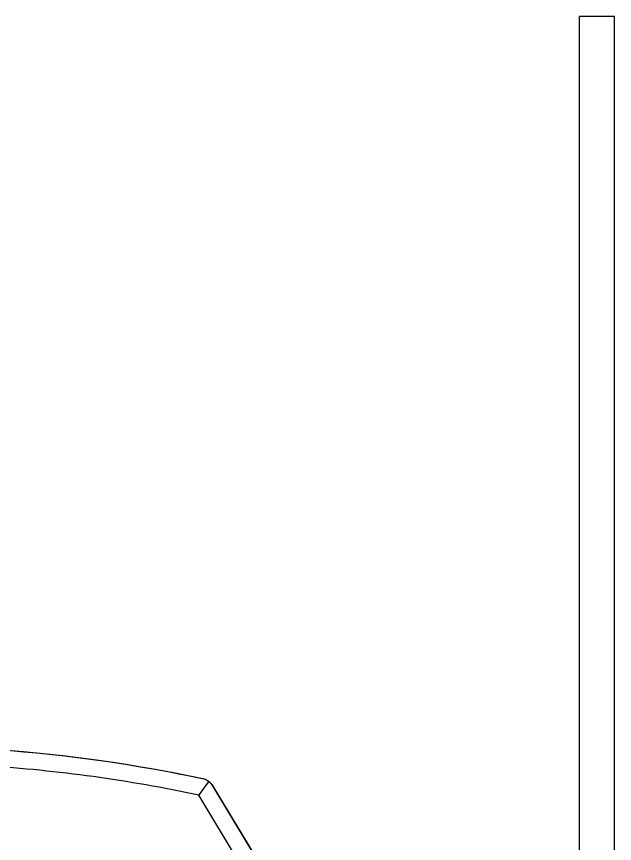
# Model space of a CAD drawing. Extents: x 6 to 134, y 1 to 99.
# Drawn here: x 57.861 to 61.084, y 49.056 to 53.51 of the extents above; entities that cross this region are included whole.
import ezdxf

# ---------------------------------------------------------------- set-up
doc = ezdxf.new("R2010")
doc.units = 0
doc.header["$MEASUREMENT"] = 0
doc.layers.add('OBJECT', color=7, linetype='CONTINUOUS')

msp = doc.modelspace()

# ---------------------------------------------------------------- linework, layer by layer
at = {"layer": 'OBJECT'}
for p, q in [((61.0844, 53.51), (60.8964, 53.51)), ((60.8964, 47.3379), (60.8964, 53.51)), ((61.0844, 47.0665), (61.0844, 53.51)), ((58.9144, 49.3726), (59.1864, 48.9233)), ((59.1868, 48.9234), (58.9208, 49.3627)), ((59.1239, 48.8527), (58.8436, 49.3158))]:
    msp.add_line(p, q, dxfattribs=at)
at = {"layer": 'OBJECT', "flags": 128}
msp.add_lwpolyline([(58.9144, 49.3726), (58.9112, 49.3766), (58.8966, 49.3902)], dxfattribs=at)
at = {"layer": 'OBJECT'}
for centre, radius, start, end in [((57.1965, 41.5795), 8, 77.97978, 85.95727), ((57.1965, 41.5795), 7.9996, 77.89492, 85.95727), ((57.1965, 41.5795), 7.9096, 77.98096, 86.3634), ((58.824, 49.2236), 0.1846, 74.2769, 77.9574), ((58.85, 49.3239), 0.0811, 54.93, 72.7658), ((91.2807, 26.2519), 39.8008, 144.45432, 144.58589), ((58.7615, 49.2662), 0.1863, 31.2077, 34.8333)]:
    msp.add_arc(centre, radius, start, end, dxfattribs=at)

doc.saveas('drawing.dxf')
